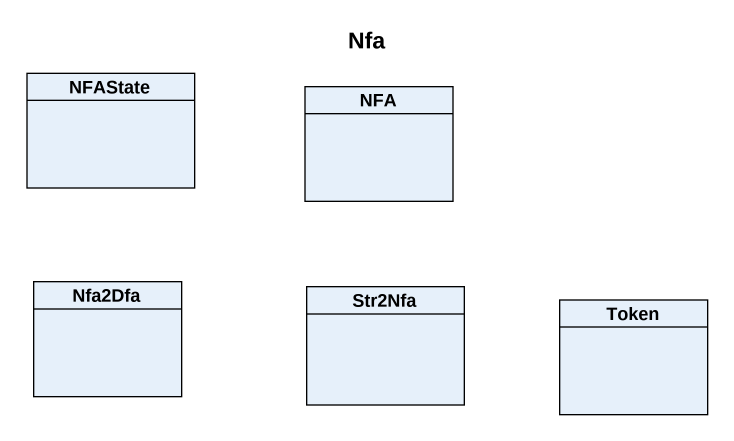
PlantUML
@startuml
title Nfa
hide circle
hide empty members
class NFAState
class NFA
class Nfa2Dfa
class Str2Nfa
class Token
@enduml
